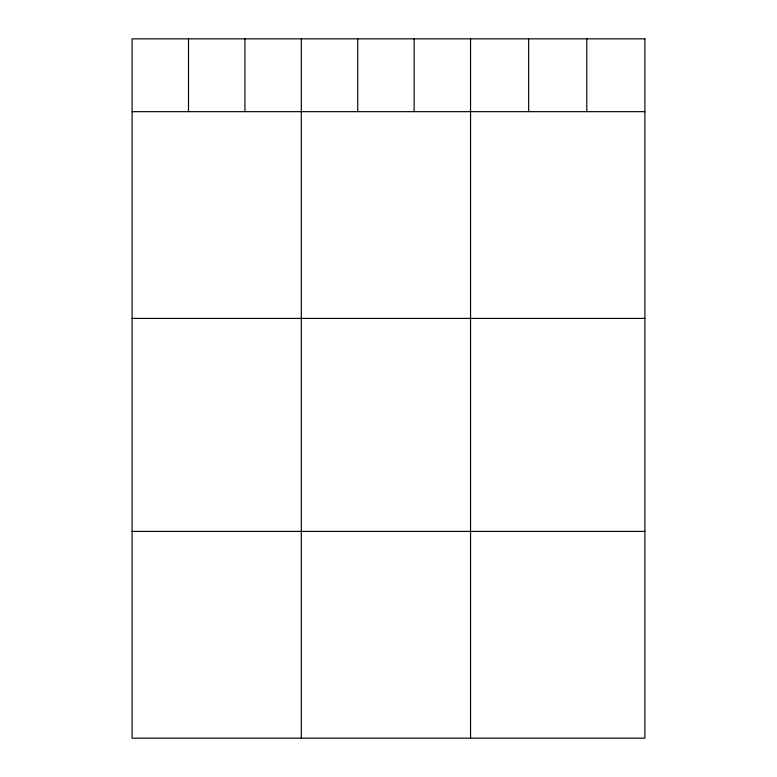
<?xml version="1.0" encoding="UTF-8"?>
<svg xmlns="http://www.w3.org/2000/svg" width="777" height="777" viewBox="0 0 777 777"><rect width="100%" height="100%" fill="white"/><g stroke="black" fill="none" stroke-linecap="round" stroke-linejoin="round"><path stroke-width="1.17" d="M132.1 111.665L644.9 111.665M132.1 318.405L644.9 318.405M132.1 531.41L644.9 531.41M586.781 38.85L586.781 111.665M528.661 38.85L528.661 111.665M470.551 38.85L470.551 738.15M414.141 38.85L414.141 111.665M357.731 38.85L357.731 111.665M301.321 38.85L301.321 738.15M244.92 38.85L244.92 111.665M188.51 38.85L188.51 111.665M644.9 38.85L132.1 38.85L132.1 738.15L644.9 738.15L644.9 38.85"/></g></svg>
